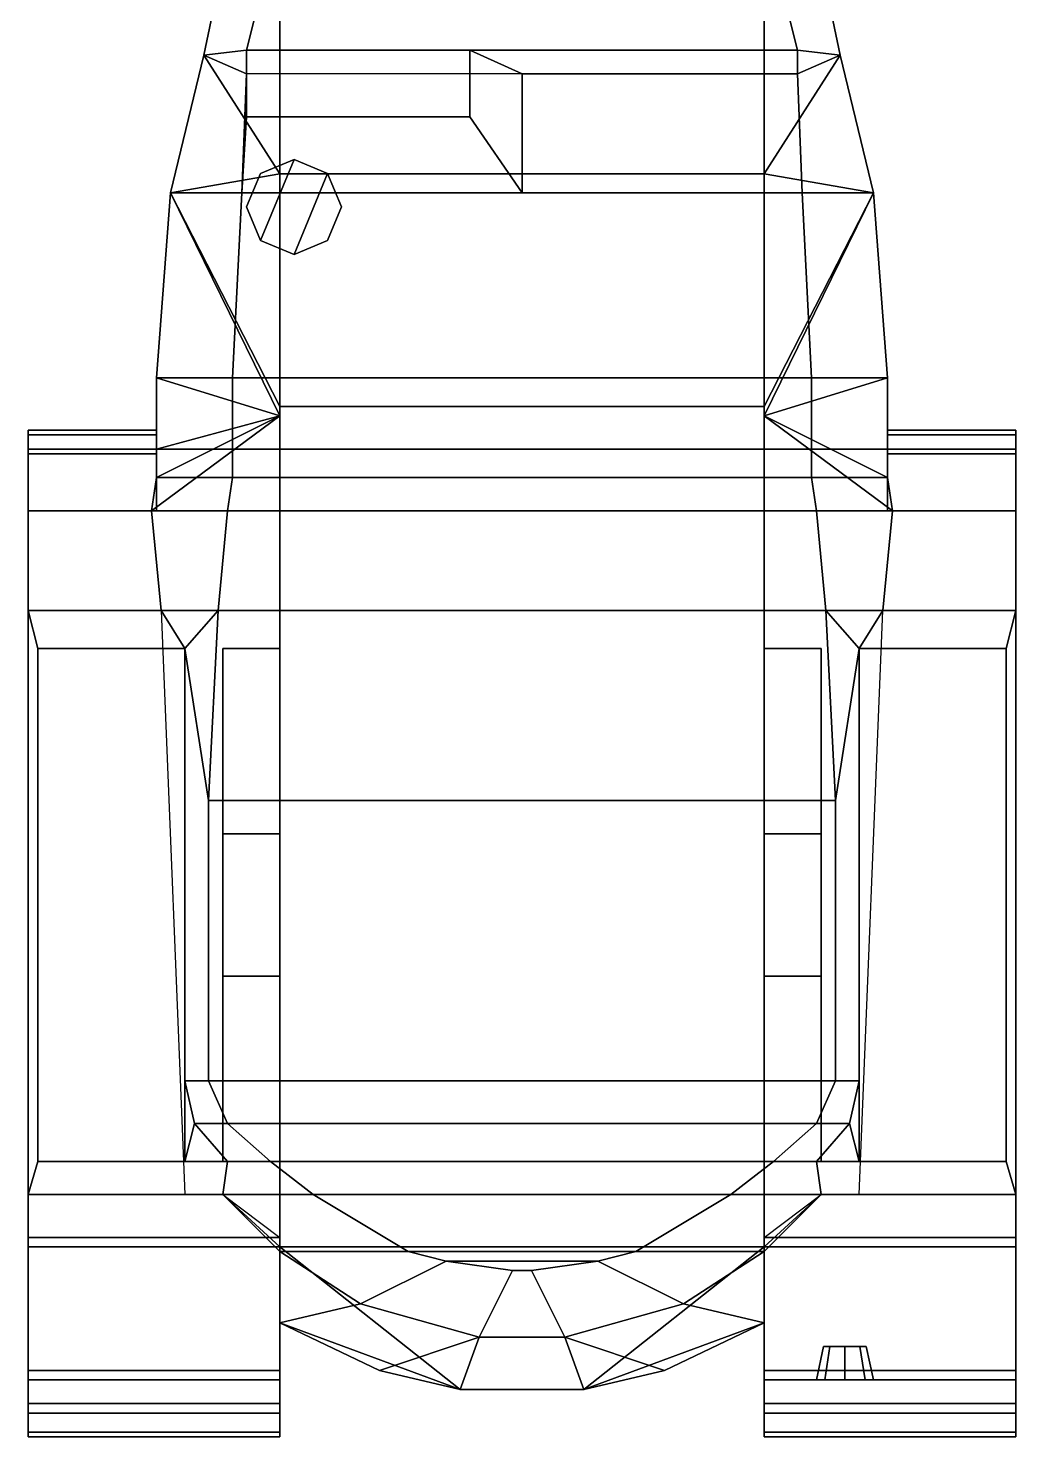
# Model space of a CAD drawing. Extents: x -1.04 to 1.04, y -2.38 to 2.27.
# Drawn here: x -1.04 to 1.04, y -2.38 to 0.587 of the extents above; entities that cross this region are included whole.
import ezdxf

# ---------------------------------------------------------------- set-up
doc = ezdxf.new("R2010")
doc.units = 0
doc.layers.get('0').update_dxf_attribs({"linetype": 'CONTINUOUS'})
doc.layers.add('MUDGUARDS', color=6, linetype='CONTINUOUS')

msp = doc.modelspace()

# ---------------------------------------------------------------- linework, layer by layer
for points in [[(-0.28, 1.73, 1.34), (-0.54, 1.15, 0.65), (-0.67, 0.53, 0.82), (-0.58, 0.54, 1.42)], [(0.58, 0.54, 1.42), (0.28, 1.73, 1.34), (-0.28, 1.73, 1.34), (-0.58, 0.54, 1.42)], [(0.67, 0.53, 0.82), (0.54, 1.15, 0.65), (0.28, 1.73, 1.34), (0.58, 0.54, 1.42)], [(-0.51, 0.78, 0.42), (-0.51, 0.28, 0.42), (-0.67, 0.53, 0.82), (-0.54, 1.15, 0.65)], [(0.54, 1.15, 0.65), (0.67, 0.53, 0.82), (0.51, 0.28, 0.42), (0.51, 0.78, 0.42)], [(0.51, 0.78, 0.42), (0.51, 0.28, 0.42), (-0.51, 0.28, 0.42), (-0.51, 0.78, 0.42)], [(-0.58, 0.54, 1.42), (-0.67, 0.53, 0.82), (-0.67, 0.53, 0.82), (-0.58, 0.49, 1.42)], [(-0.58, 0.54, 1.42), (-0.58, 0.49, 1.42), (-0.59, 0.24, 1.69), (-0.58, 0.4, 1.67)], [(-0.11, 0.4, 1.67), (-0.11, 0.54, 1.42), (-0.58, 0.54, 1.42), (-0.58, 0.4, 1.67)], [(0, 0.24, 1.69), (0, 0.49, 1.42), (-0.11, 0.54, 1.42), (-0.11, 0.4, 1.67)], [(0.58, 0.49, 1.42), (0.58, 0.54, 1.42), (-0.11, 0.54, 1.42), (0, 0.49, 1.42)], [(0.67, 0.53, 0.82), (0.67, 0.53, 0.82), (0.58, 0.54, 1.42), (0.58, 0.49, 1.42)], [(-0.67, 0.53, 0.82), (-0.74, 0.24, 0.9), (-0.59, 0.24, 1.69), (-0.58, 0.49, 1.42)], [(-0.51, 0.28, 0.42), (-0.51, 0.28, 0.42), (-0.74, 0.24, 0.9), (-0.67, 0.53, 0.82)], [(0.51, 0.28, 0.42), (0.67, 0.53, 0.82), (0.67, 0.53, 0.82), (0.74, 0.24, 0.9)], [(0.59, 0.24, 1.69), (0.74, 0.24, 0.9), (0.67, 0.53, 0.82), (0.58, 0.49, 1.42)], [(-0.58, 0.49, 1.42), (-0.59, 0.24, 1.69), (0.59, 0.24, 1.69), (0.58, 0.49, 1.42)], [(0.59, 0.24, 1.69), (0.58, 0.49, 1.42), (0, 0.49, 1.42), (0, 0.24, 1.69)], [(-0.58, 0.4, 1.67), (-0.59, 0.24, 1.69), (0, 0.24, 1.69), (-0.11, 0.4, 1.67)], [(-0.5507, 0.1393, 1.72), (-0.48, 0.31, 1.72), (-0.5507, 0.2807, 1.72), (-0.58, 0.21, 1.72)], [(-0.5507, 0.2807, 1.72), (-0.48, 0.31, 1.72), (-0.48, 0.31, 1.68), (-0.5507, 0.2807, 1.68)], [(-0.48, 0.11, 1.72), (-0.4093, 0.2807, 1.72), (-0.48, 0.31, 1.72), (-0.5507, 0.1393, 1.72)], [(-0.48, 0.31, 1.72), (-0.4093, 0.2807, 1.72), (-0.4093, 0.2807, 1.68), (-0.48, 0.31, 1.68)], [(-0.51, 0.28, 0.42), (-0.51, 0.28, 0.42), (-0.51, -0.21, 0.49), (-0.74, 0.24, 0.9)], [(-0.58, 0.21, 1.72), (-0.5507, 0.2807, 1.72), (-0.5507, 0.2807, 1.68), (-0.58, 0.21, 1.69)], [(0.51, 0.28, 0.42), (0.51, -0.21, 0.49), (-0.51, -0.21, 0.49), (-0.51, 0.28, 0.42)], [(-0.4093, 0.1393, 1.72), (-0.38, 0.21, 1.72), (-0.4093, 0.2807, 1.72), (-0.48, 0.11, 1.72)], [(-0.4093, 0.2807, 1.72), (-0.38, 0.21, 1.72), (-0.38, 0.21, 1.69), (-0.4093, 0.2807, 1.68)], [(0.51, -0.21, 0.49), (0.51, 0.28, 0.42), (0.51, 0.28, 0.42), (0.74, 0.24, 0.9)], [(-0.59, 0.24, 1.69), (-0.74, 0.24, 0.9), (-0.77, -0.15, 0.9), (-0.61, -0.15, 1.74)], [(-0.51, -0.23, 0.72), (-0.51, -0.23, 0.72), (-0.77, -0.15, 0.9), (-0.74, 0.24, 0.9)], [(-0.51, -0.21, 0.49), (-0.51, -0.21, 0.49), (-0.51, -0.23, 0.72), (-0.74, 0.24, 0.9)], [(0.61, -0.15, 1.74), (0.59, 0.24, 1.69), (-0.59, 0.24, 1.69), (-0.61, -0.15, 1.74)], [(0.77, -0.15, 0.9), (0.51, -0.23, 0.72), (0.51, -0.23, 0.72), (0.74, 0.24, 0.9)], [(0.51, -0.23, 0.72), (0.51, -0.21, 0.49), (0.51, -0.21, 0.49), (0.74, 0.24, 0.9)], [(0.77, -0.15, 0.9), (0.74, 0.24, 0.9), (0.59, 0.24, 1.69), (0.61, -0.15, 1.74)], [(-0.5507, 0.1393, 1.72), (-0.58, 0.21, 1.72), (-0.58, 0.21, 1.69), (-0.5507, 0.1393, 1.7)], [(-0.38, 0.21, 1.72), (-0.4093, 0.1393, 1.72), (-0.4093, 0.1393, 1.7), (-0.38, 0.21, 1.69)], [(-0.48, 0.11, 1.72), (-0.5507, 0.1393, 1.72), (-0.5507, 0.1393, 1.7), (-0.48, 0.11, 1.7)], [(-0.4093, 0.1393, 1.72), (-0.48, 0.11, 1.72), (-0.48, 0.11, 1.7), (-0.4093, 0.1393, 1.7)], [(-0.61, -0.15, 1.74), (-0.77, -0.15, 0.9), (-0.77, -0.3, 0.9), (-0.61, -0.3, 1.74)], [(-0.77, -0.3, 0.9), (-0.77, -0.3, 0.9), (-0.77, -0.15, 0.9), (-0.51, -0.23, 0.72)], [(0.61, -0.3, 1.74), (0.61, -0.15, 1.74), (-0.61, -0.15, 1.74), (-0.61, -0.3, 1.74)], [(0.77, -0.36, 0.9), (0.51, -0.23, 0.72), (0.51, -0.23, 0.72), (0.77, -0.15, 0.9)], [(0.77, -0.3, 0.9), (0.77, -0.15, 0.9), (0.61, -0.15, 1.74), (0.61, -0.3, 1.74)], [(-0.78, -0.43, 0.9), (-0.78, -0.43, 0.9), (-0.77, -0.36, 0.9), (-0.51, -0.23, 0.72)], [(-0.51, -0.43, 0.9), (-0.51, -0.43, 0.9), (-0.78, -0.43, 0.9), (-0.51, -0.23, 0.72)], [(-0.77, -0.36, 0.9), (-0.77, -0.36, 0.9), (-0.77, -0.3, 0.9), (-0.51, -0.23, 0.72)], [(-0.51, -1.98, 0.49), (-0.51, -2.09, 0.72), (-0.51, -0.23, 0.72), (-0.51, -0.21, 0.49)], [(0.51, -0.21, 0.49), (0.51, -1.98, 0.49), (-0.51, -1.98, 0.49), (-0.51, -0.21, 0.49)], [(-0.51, -2.09, 0.72), (-0.51, -1.99, 1.08), (-0.51, -0.43, 0.9), (-0.51, -0.23, 0.72)], [(0.51, -0.23, 0.72), (0.51, -2.09, 0.72), (0.51, -1.98, 0.49), (0.51, -0.21, 0.49)], [(0.51, -0.43, 0.9), (0.51, -1.99, 1.08), (0.51, -2.09, 0.72), (0.51, -0.23, 0.72)], [(0.78, -0.43, 0.9), (0.51, -0.23, 0.72), (0.51, -0.23, 0.72), (0.77, -0.36, 0.9)], [(0.51, -0.43, 0.9), (0.51, -0.23, 0.72), (0.51, -0.23, 0.72), (0.78, -0.43, 0.9)], [(-0.77, -0.3, 0.9), (-0.77, -0.36, 0.9), (-0.61, -0.36, 1.72), (-0.61, -0.3, 1.74)], [(-0.61, -0.3, 1.74), (-0.61, -0.36, 1.72), (0.61, -0.36, 1.72), (0.61, -0.3, 1.74)], [(0.61, -0.36, 1.72), (0.77, -0.36, 0.9), (0.77, -0.3, 0.9), (0.61, -0.3, 1.74)], [(-0.61, -0.36, 1.72), (-0.77, -0.36, 0.9), (-0.78, -0.43, 0.9), (-0.62, -0.43, 1.69)], [(0.62, -0.43, 1.69), (0.61, -0.36, 1.72), (-0.61, -0.36, 1.72), (-0.62, -0.43, 1.69)], [(0.78, -0.43, 0.9), (0.77, -0.36, 0.9), (0.61, -0.36, 1.72), (0.62, -0.43, 1.69)], [(-0.78, -0.43, 0.9), (-0.76, -0.64, 1.08), (-0.64, -0.64, 1.57), (-0.62, -0.43, 1.69)], [(-0.51, -0.64, 1.08), (-0.76, -0.64, 1.08), (-0.78, -0.43, 0.9), (-0.51, -0.43, 0.9)], [(-0.62, -0.43, 1.69), (-0.64, -0.64, 1.57), (0.64, -0.64, 1.57), (0.62, -0.43, 1.69)], [(-0.51, -1.99, 1.08), (-0.51, -1.99, 1.08), (-0.51, -0.64, 1.08), (-0.51, -0.43, 0.9)], [(0.51, -0.64, 1.08), (0.51, -1.99, 1.08), (0.51, -1.99, 1.08), (0.51, -0.43, 0.9)], [(0.76, -0.64, 1.08), (0.51, -0.64, 1.08), (0.51, -0.43, 0.9), (0.78, -0.43, 0.9)], [(0.64, -0.64, 1.57), (0.76, -0.64, 1.08), (0.78, -0.43, 0.9), (0.62, -0.43, 1.69)], [(-0.71, -0.72, 1.36), (-0.76, -0.64, 1.08), (-1.04, -0.64, 1.08), (-1.02, -0.72, 1.36)], [(-1.04, -0.64, 1.08), (-1.04, -1.87, 1.08), (-1.02, -1.8, 1.36), (-1.02, -0.72, 1.36)], [(-0.76, -0.64, 1.08), (-0.71, -1.87, 1.08), (-1.04, -1.87, 1.08), (-1.04, -0.64, 1.08)], [(-0.71, -0.72, 1.36), (-0.71, -0.72, 1.36), (-0.64, -0.64, 1.57), (-0.76, -0.64, 1.08)], [(-0.71, -0.72, 1.36), (-0.71, -0.72, 1.36), (-0.66, -1.04, 1.57), (-0.64, -0.64, 1.57)], [(-0.64, -0.64, 1.57), (-0.66, -1.04, 1.57), (0.66, -1.04, 1.57), (0.64, -0.64, 1.57)], [(0.66, -1.04, 1.57), (0.71, -0.72, 1.36), (0.71, -0.72, 1.36), (0.64, -0.64, 1.57)], [(0.64, -0.64, 1.57), (0.71, -0.72, 1.36), (0.71, -0.72, 1.36), (0.76, -0.64, 1.08)], [(1.02, -0.72, 1.36), (1.04, -0.64, 1.08), (0.76, -0.64, 1.08), (0.71, -0.72, 1.36)], [(1.04, -0.64, 1.08), (1.04, -1.87, 1.08), (0.71, -1.87, 1.08), (0.76, -0.64, 1.08)], [(1.02, -1.8, 1.36), (1.04, -1.87, 1.08), (1.04, -0.64, 1.08), (1.02, -0.72, 1.36)], [(-1.02, -0.72, 1.36), (-1.02, -1.8, 1.36), (-0.71, -1.8, 1.36), (-0.71, -0.72, 1.36)], [(-0.71, -0.72, 1.36), (-0.71, -1.63, 1.36), (-0.66, -1.63, 1.57), (-0.66, -1.04, 1.57)], [(-0.63, -0.72, 0.31), (-0.63, -1.11, 0.31), (-0.63, -1.11, 0.58), (-0.63, -0.72, 0.46)], [(-0.51, -0.72, 0.31), (-0.51, -1.8, 0.31), (-0.63, -1.8, 0.31), (-0.63, -0.72, 0.31)], [(-0.63, -0.72, 0.46), (-0.63, -1.11, 0.58), (-0.51, -1.11, 0.58), (-0.51, -0.72, 0.46)], [(-0.51, -0.72, 0.46), (-0.51, -0.72, 0.31), (-0.63, -0.72, 0.31), (-0.63, -0.72, 0.46)], [(-0.51, -0.72, 0.46), (-0.51, -1.8, 0.46), (-0.51, -1.8, 0.31), (-0.51, -0.72, 0.31)], [(-0.51, -0.8175, 0.49), (-0.51, -1.7025, 0.49), (-0.51, -1.8, 0.46), (-0.51, -0.72, 0.46)], [(0.51, -0.72, 0.46), (0.51, -1.11, 0.58), (0.63, -1.11, 0.58), (0.63, -0.72, 0.46)], [(0.63, -0.72, 0.46), (0.63, -0.72, 0.31), (0.51, -0.72, 0.31), (0.51, -0.72, 0.46)], [(0.51, -1.8, 0.31), (0.51, -0.72, 0.31), (0.63, -0.72, 0.31), (0.63, -1.8, 0.31)], [(0.51, -1.8, 0.46), (0.51, -0.72, 0.46), (0.51, -0.72, 0.31), (0.51, -1.8, 0.31)], [(0.51, -1.7025, 0.49), (0.51, -0.8175, 0.49), (0.51, -0.72, 0.46), (0.51, -1.8, 0.46)], [(0.63, -1.11, 0.58), (0.63, -1.11, 0.31), (0.63, -0.72, 0.31), (0.63, -0.72, 0.46)], [(0.66, -1.63, 1.57), (0.71, -1.63, 1.36), (0.71, -0.72, 1.36), (0.66, -1.04, 1.57)], [(0.71, -0.72, 1.36), (0.71, -1.8, 1.36), (1.02, -1.8, 1.36), (1.02, -0.72, 1.36)], [(-0.66, -1.04, 1.57), (-0.66, -1.63, 1.57), (0.66, -1.63, 1.57), (0.66, -1.04, 1.57)], [(-0.63, -1.11, 0.58), (-0.63, -1.11, 0.31), (-0.63, -1.41, 0.31), (-0.63, -1.41, 0.58)], [(-0.51, -1.41, 0.58), (-0.51, -1.11, 0.58), (-0.63, -1.11, 0.58), (-0.63, -1.41, 0.58)], [(0.51, -1.11, 0.58), (0.51, -1.41, 0.58), (0.63, -1.41, 0.58), (0.63, -1.11, 0.58)], [(0.63, -1.41, 0.58), (0.63, -1.41, 0.31), (0.63, -1.11, 0.31), (0.63, -1.11, 0.58)], [(-0.63, -1.41, 0.58), (-0.63, -1.41, 0.31), (-0.63, -1.8, 0.31), (-0.63, -1.8, 0.46)], [(-0.51, -1.8, 0.46), (-0.51, -1.41, 0.58), (-0.63, -1.41, 0.58), (-0.63, -1.8, 0.46)], [(0.63, -1.8, 0.46), (0.63, -1.41, 0.58), (0.51, -1.41, 0.58), (0.51, -1.8, 0.46)], [(0.63, -1.8, 0.31), (0.63, -1.41, 0.31), (0.63, -1.41, 0.58), (0.63, -1.8, 0.46)], [(-0.71, -1.63, 1.36), (-0.69, -1.72, 1.36), (-0.62, -1.72, 1.57), (-0.66, -1.63, 1.57)], [(-0.71, -1.63, 1.36), (-0.71, -1.8, 1.36), (-0.71, -1.8, 1.36), (-0.69, -1.72, 1.36)], [(-0.66, -1.63, 1.57), (-0.62, -1.72, 1.57), (0.62, -1.72, 1.57), (0.66, -1.63, 1.57)], [(0.62, -1.72, 1.57), (0.69, -1.72, 1.36), (0.71, -1.63, 1.36), (0.66, -1.63, 1.57)], [(0.71, -1.8, 1.36), (0.71, -1.8, 1.36), (0.71, -1.63, 1.36), (0.69, -1.72, 1.36)], [(-0.69, -1.72, 1.36), (-0.71, -1.8, 1.36), (-0.71, -1.8, 1.36), (-0.62, -1.8, 1.36)], [(-0.62, -1.72, 1.57), (-0.69, -1.72, 1.36), (-0.62, -1.8, 1.36), (-0.53, -1.8, 1.57)], [(0.53, -1.8, 1.57), (0.62, -1.72, 1.57), (-0.62, -1.72, 1.57), (-0.53, -1.8, 1.57)], [(0.62, -1.8, 1.36), (0.69, -1.72, 1.36), (0.62, -1.72, 1.57), (0.53, -1.8, 1.57)], [(0.71, -1.8, 1.36), (0.71, -1.8, 1.36), (0.69, -1.72, 1.36), (0.62, -1.8, 1.36)], [(-1.02, -1.8, 1.36), (-1.04, -1.87, 1.08), (-0.63, -1.87, 1.08), (-0.62, -1.8, 1.36)], [(-0.62, -1.8, 1.36), (-0.63, -1.87, 1.08), (-0.44, -1.87, 1.57), (-0.53, -1.8, 1.57)], [(-0.63, -1.8, 0.46), (-0.63, -1.8, 0.31), (-0.51, -1.8, 0.31), (-0.51, -1.8, 0.46)], [(-0.53, -1.8, 1.57), (-0.44, -1.87, 1.57), (0.44, -1.87, 1.57), (0.53, -1.8, 1.57)], [(0.44, -1.87, 1.57), (0.63, -1.87, 1.08), (0.62, -1.8, 1.36), (0.53, -1.8, 1.57)], [(0.51, -1.8, 0.46), (0.51, -1.8, 0.31), (0.63, -1.8, 0.31), (0.63, -1.8, 0.46)], [(0.62, -1.8, 1.36), (0.63, -1.87, 1.08), (1.04, -1.87, 1.08), (1.02, -1.8, 1.36)], [(-0.44, -1.87, 1.57), (-0.63, -1.87, 1.08), (-0.51, -1.99, 1.08), (-0.24, -1.99, 1.57)], [(0.24, -1.99, 1.57), (0.44, -1.87, 1.57), (-0.44, -1.87, 1.57), (-0.24, -1.99, 1.57)], [(0.51, -1.99, 1.08), (0.63, -1.87, 1.08), (0.44, -1.87, 1.57), (0.24, -1.99, 1.57)], [(0.51, -1.98, 0.49), (0.13, -2.28, 0.85), (-0.13, -2.28, 0.85), (-0.51, -1.98, 0.49)], [(-0.51, -2.14, 0.72), (-0.51, -2.09, 0.72), (-0.51, -1.98, 0.49), (-0.51, -2.14, 0.72)], [(-0.13, -2.28, 0.85), (-0.51, -2.14, 0.72), (-0.51, -1.98, 0.49), (-0.13, -2.28, 0.85)], [(0.51, -1.98, 0.49), (0.51, -2.14, 0.72), (0.13, -2.28, 0.85)], [(-0.51, -1.99, 1.08), (-0.34, -2.1, 1.08), (-0.16, -2.01, 1.57), (-0.24, -1.99, 1.57)], [(-0.34, -2.1, 1.08), (-0.51, -1.99, 1.08), (-0.51, -2.09, 0.72), (-0.51, -2.14, 0.72)], [(-0.16, -2.01, 1.57), (-0.34, -2.1, 1.08), (-0.09, -2.17, 1.08), (-0.02, -2.03, 1.57)], [(-0.24, -1.99, 1.57), (-0.16, -2.01, 1.57), (0.16, -2.01, 1.57), (0.24, -1.99, 1.57)], [(0.02, -2.03, 1.57), (0.16, -2.01, 1.57), (-0.16, -2.01, 1.57), (-0.02, -2.03, 1.57)], [(0.09, -2.17, 1.08), (0.34, -2.1, 1.08), (0.16, -2.01, 1.57), (0.02, -2.03, 1.57)], [(0.16, -2.01, 1.57), (0.34, -2.1, 1.08), (0.51, -1.99, 1.08), (0.24, -1.99, 1.57)], [(0.51, -2.09, 0.72), (0.51, -1.99, 1.08), (0.34, -2.1, 1.08), (0.51, -2.14, 0.72)], [(-0.02, -2.03, 1.57), (-0.09, -2.17, 1.08), (0.09, -2.17, 1.08), (0.02, -2.03, 1.57)], [(-0.3, -2.24, 0.81), (-0.09, -2.17, 1.08), (-0.34, -2.1, 1.08), (-0.51, -2.14, 0.72)], [(0.34, -2.1, 1.08), (0.09, -2.17, 1.08), (0.3, -2.24, 0.81), (0.51, -2.14, 0.72)], [(-0.3, -2.24, 0.81), (-0.51, -2.14, 0.72), (-0.51, -2.14, 0.72), (-0.13, -2.28, 0.85)], [(0.13, -2.28, 0.85), (0.51, -2.14, 0.72), (0.3, -2.24, 0.81), (0.13, -2.28, 0.85)], [(-0.09, -2.17, 1.08), (-0.09, -2.17, 1.08), (-0.3, -2.24, 0.81), (-0.13, -2.28, 0.85)], [(0.13, -2.28, 0.85), (0.09, -2.17, 1.08), (-0.09, -2.17, 1.08), (-0.13, -2.28, 0.85)], [(0.3, -2.24, 0.81), (0.09, -2.17, 1.08), (0.09, -2.17, 1.08), (0.13, -2.28, 0.85)], [(0.6482, -2.19, 0.9018), (0.635, -2.19, 0.87), (0.62, -2.26, 0.87), (0.6376, -2.26, 0.9124)], [(0.635, -2.19, 0.87), (0.6482, -2.19, 0.8382), (0.6376, -2.26, 0.8276), (0.62, -2.26, 0.87)], [(0.7118, -2.19, 0.8382), (0.635, -2.19, 0.87), (0.6482, -2.19, 0.9018), (0.725, -2.19, 0.87)], [(0.68, -2.19, 0.825), (0.6482, -2.19, 0.8382), (0.635, -2.19, 0.87), (0.7118, -2.19, 0.8382)], [(0.68, -2.19, 0.915), (0.6482, -2.19, 0.9018), (0.6376, -2.26, 0.9124), (0.68, -2.26, 0.93)], [(0.6482, -2.19, 0.8382), (0.68, -2.19, 0.825), (0.68, -2.26, 0.81), (0.6376, -2.26, 0.8276)], [(0.725, -2.19, 0.87), (0.6482, -2.19, 0.9018), (0.68, -2.19, 0.915), (0.7118, -2.19, 0.9018)], [(0.7118, -2.19, 0.9018), (0.68, -2.19, 0.915), (0.68, -2.26, 0.93), (0.7224, -2.26, 0.9124)], [(0.68, -2.19, 0.825), (0.7118, -2.19, 0.8382), (0.7224, -2.26, 0.8276), (0.68, -2.26, 0.81)], [(0.725, -2.19, 0.87), (0.7118, -2.19, 0.9018), (0.7224, -2.26, 0.9124), (0.74, -2.26, 0.87)], [(0.7118, -2.19, 0.8382), (0.725, -2.19, 0.87), (0.74, -2.26, 0.87), (0.7224, -2.26, 0.8276)], [(0.74, -2.26, 0.87), (0.6376, -2.26, 0.9124), (0.62, -2.26, 0.87), (0.7224, -2.26, 0.8276)], [(0.7224, -2.26, 0.8276), (0.62, -2.26, 0.87), (0.6376, -2.26, 0.8276), (0.68, -2.26, 0.81)], [(0.7224, -2.26, 0.9124), (0.68, -2.26, 0.93), (0.6376, -2.26, 0.9124), (0.74, -2.26, 0.87)]]:
    msp.add_3dface(points)
at = {"layer": 'MUDGUARDS'}
for points in [[(-1.04, -0.27, 0.48), (-1.04, -0.31, 0.78), (-1.04, -0.3, 0.79), (-1.04, -0.26, 0.48)], [(-1.04, -0.26, 0.48), (-1.04, -0.3, 0.79), (-0.77, -0.3, 0.79), (-0.77, -0.26, 0.48)], [(-0.77, -0.26, 0.48), (-0.77, -0.27, 0.48), (-1.04, -0.27, 0.48), (-1.04, -0.26, 0.48)], [(0.77, -0.26, 0.48), (0.77, -0.3, 0.79), (1.04, -0.3, 0.79), (1.04, -0.26, 0.48)], [(1.04, -0.26, 0.48), (1.04, -0.27, 0.48), (0.77, -0.27, 0.48), (0.77, -0.26, 0.48)], [(1.04, -0.3, 0.79), (1.04, -0.31, 0.78), (1.04, -0.27, 0.48), (1.04, -0.26, 0.48)], [(-0.77, -0.27, 0.48), (-0.77, -0.31, 0.78), (-1.04, -0.31, 0.78), (-1.04, -0.27, 0.48)], [(1.04, -0.27, 0.48), (1.04, -0.31, 0.78), (0.77, -0.31, 0.78), (0.77, -0.27, 0.48)], [(-1.04, -0.3, 0.79), (-1.04, -0.43, 0.9), (-0.77, -0.43, 0.9), (-0.77, -0.3, 0.79)], [(-1.04, -0.31, 0.78), (-1.04, -0.43, 0.89), (-1.04, -0.43, 0.9), (-1.04, -0.3, 0.79)], [(-0.77, -0.31, 0.78), (-0.77, -0.43, 0.89), (-1.04, -0.43, 0.89), (-1.04, -0.31, 0.78)], [(0.77, -0.3, 0.79), (0.77, -0.43, 0.9), (1.04, -0.43, 0.9), (1.04, -0.3, 0.79)], [(1.04, -0.31, 0.78), (1.04, -0.43, 0.89), (0.77, -0.43, 0.89), (0.77, -0.31, 0.78)], [(1.04, -0.43, 0.9), (1.04, -0.43, 0.89), (1.04, -0.31, 0.78), (1.04, -0.3, 0.79)], [(-1.04, -0.43, 0.9), (-1.04, -0.64, 1.08), (-0.76, -0.64, 1.08), (-0.78, -0.43, 0.9)], [(-1.04, -0.43, 0.89), (-1.04, -0.64, 1.07), (-1.04, -0.64, 1.08), (-1.04, -0.43, 0.9)], [(-0.78, -0.43, 0.89), (-0.76, -0.64, 1.07), (-1.04, -0.64, 1.07), (-1.04, -0.43, 0.89)], [(-0.78, -0.43, 0.9), (-0.78, -0.43, 0.89), (-1.04, -0.43, 0.89), (-1.04, -0.43, 0.9)], [(-1.04, -0.43, 0.9), (-1.04, -0.43, 0.89), (-0.77, -0.43, 0.89), (-0.77, -0.43, 0.9)], [(1.04, -0.43, 0.89), (1.04, -0.64, 1.07), (0.76, -0.64, 1.07), (0.78, -0.43, 0.89)], [(0.78, -0.43, 0.9), (0.76, -0.64, 1.08), (1.04, -0.64, 1.08), (1.04, -0.43, 0.9)], [(0.77, -0.43, 0.9), (0.77, -0.43, 0.89), (1.04, -0.43, 0.89), (1.04, -0.43, 0.9)], [(1.04, -0.43, 0.9), (1.04, -0.43, 0.89), (0.78, -0.43, 0.89), (0.78, -0.43, 0.9)], [(1.04, -0.64, 1.08), (1.04, -0.64, 1.07), (1.04, -0.43, 0.89), (1.04, -0.43, 0.9)], [(-1.04, -0.64, 1.07), (-1.04, -1.87, 1.07), (-1.04, -1.87, 1.08), (-1.04, -0.64, 1.08)], [(-0.76, -0.64, 1.07), (-0.71, -1.87, 1.07), (-1.04, -1.87, 1.07), (-1.04, -0.64, 1.07)], [(1.04, -0.64, 1.07), (1.04, -1.87, 1.07), (0.71, -1.87, 1.07), (0.76, -0.64, 1.07)], [(1.04, -1.87, 1.08), (1.04, -1.87, 1.07), (1.04, -0.64, 1.07), (1.04, -0.64, 1.08)], [(-1.04, -1.87, 1.07), (-1.04, -1.96, 1.05), (-1.04, -1.98, 1.06), (-1.04, -1.87, 1.08)], [(-1.04, -1.87, 1.08), (-1.04, -1.98, 1.06), (-0.51, -1.98, 1.06), (-0.63, -1.87, 1.08)], [(-0.63, -1.87, 1.07), (-0.51, -1.96, 1.05), (-1.04, -1.96, 1.05), (-1.04, -1.87, 1.07)], [(1.04, -1.87, 1.07), (1.04, -1.96, 1.05), (0.51, -1.96, 1.05), (0.63, -1.87, 1.07)], [(0.63, -1.87, 1.08), (0.51, -1.98, 1.06), (1.04, -1.98, 1.06), (1.04, -1.87, 1.08)], [(1.04, -1.98, 1.06), (1.04, -1.96, 1.05), (1.04, -1.87, 1.07), (1.04, -1.87, 1.08)], [(-1.04, -1.96, 1.05), (-1.04, -2.24, 0.74), (-1.04, -2.26, 0.75), (-1.04, -1.98, 1.06)], [(-0.51, -1.96, 1.05), (-0.51, -2.24, 0.74), (-1.04, -2.24, 0.74), (-1.04, -1.96, 1.05)], [(-1.04, -1.98, 1.06), (-1.04, -2.26, 0.75), (-0.51, -2.26, 0.75), (-0.51, -1.98, 1.06)], [(-0.51, -2.26, 0.75), (-0.51, -2.24, 0.74), (-0.51, -1.96, 1.05), (-0.51, -1.98, 1.06)], [(0.51, -1.96, 1.05), (0.51, -2.24, 0.74), (0.51, -2.26, 0.75), (0.51, -1.98, 1.06)], [(1.04, -1.96, 1.05), (1.04, -2.24, 0.74), (0.51, -2.24, 0.74), (0.51, -1.96, 1.05)], [(0.51, -1.98, 1.06), (0.51, -2.26, 0.75), (1.04, -2.26, 0.75), (1.04, -1.98, 1.06)], [(1.04, -2.26, 0.75), (1.04, -2.24, 0.74), (1.04, -1.96, 1.05), (1.04, -1.98, 1.06)], [(-1.04, -2.24, 0.74), (-1.04, -2.31, 0.68), (-1.04, -2.33, 0.69), (-1.04, -2.26, 0.75)], [(-0.51, -2.24, 0.74), (-0.51, -2.31, 0.68), (-1.04, -2.31, 0.68), (-1.04, -2.24, 0.74)], [(-0.51, -2.33, 0.69), (-0.51, -2.31, 0.68), (-0.51, -2.24, 0.74), (-0.51, -2.26, 0.75)], [(1.04, -2.24, 0.74), (1.04, -2.31, 0.68), (0.51, -2.31, 0.68), (0.51, -2.24, 0.74)], [(0.51, -2.24, 0.74), (0.51, -2.31, 0.68), (0.51, -2.33, 0.69), (0.51, -2.26, 0.75)], [(1.04, -2.33, 0.69), (1.04, -2.31, 0.68), (1.04, -2.24, 0.74), (1.04, -2.26, 0.75)], [(-1.04, -2.26, 0.75), (-1.04, -2.33, 0.69), (-0.51, -2.33, 0.69), (-0.51, -2.26, 0.75)], [(0.51, -2.26, 0.75), (0.51, -2.33, 0.69), (1.04, -2.33, 0.69), (1.04, -2.26, 0.75)], [(-1.04, -2.31, 0.68), (-1.04, -2.37, 0.64), (-1.04, -2.38, 0.66), (-1.04, -2.33, 0.69)], [(-0.51, -2.31, 0.68), (-0.51, -2.37, 0.64), (-1.04, -2.37, 0.64), (-1.04, -2.31, 0.68)], [(-0.51, -2.38, 0.66), (-0.51, -2.37, 0.64), (-0.51, -2.31, 0.68), (-0.51, -2.33, 0.69)], [(0.51, -2.31, 0.68), (0.51, -2.37, 0.64), (0.51, -2.38, 0.66), (0.51, -2.33, 0.69)], [(1.04, -2.31, 0.68), (1.04, -2.37, 0.64), (0.51, -2.37, 0.64), (0.51, -2.31, 0.68)], [(1.04, -2.38, 0.66), (1.04, -2.37, 0.64), (1.04, -2.31, 0.68), (1.04, -2.33, 0.69)], [(-1.04, -2.33, 0.69), (-1.04, -2.38, 0.66), (-0.51, -2.38, 0.66), (-0.51, -2.33, 0.69)], [(0.51, -2.33, 0.69), (0.51, -2.38, 0.66), (1.04, -2.38, 0.66), (1.04, -2.33, 0.69)], [(-1.04, -2.38, 0.66), (-1.04, -2.37, 0.64), (-0.51, -2.37, 0.64), (-0.51, -2.38, 0.66)], [(0.51, -2.38, 0.66), (0.51, -2.37, 0.64), (1.04, -2.37, 0.64), (1.04, -2.38, 0.66)]]:
    msp.add_3dface(points, dxfattribs=at)

doc.saveas('drawing.dxf')
